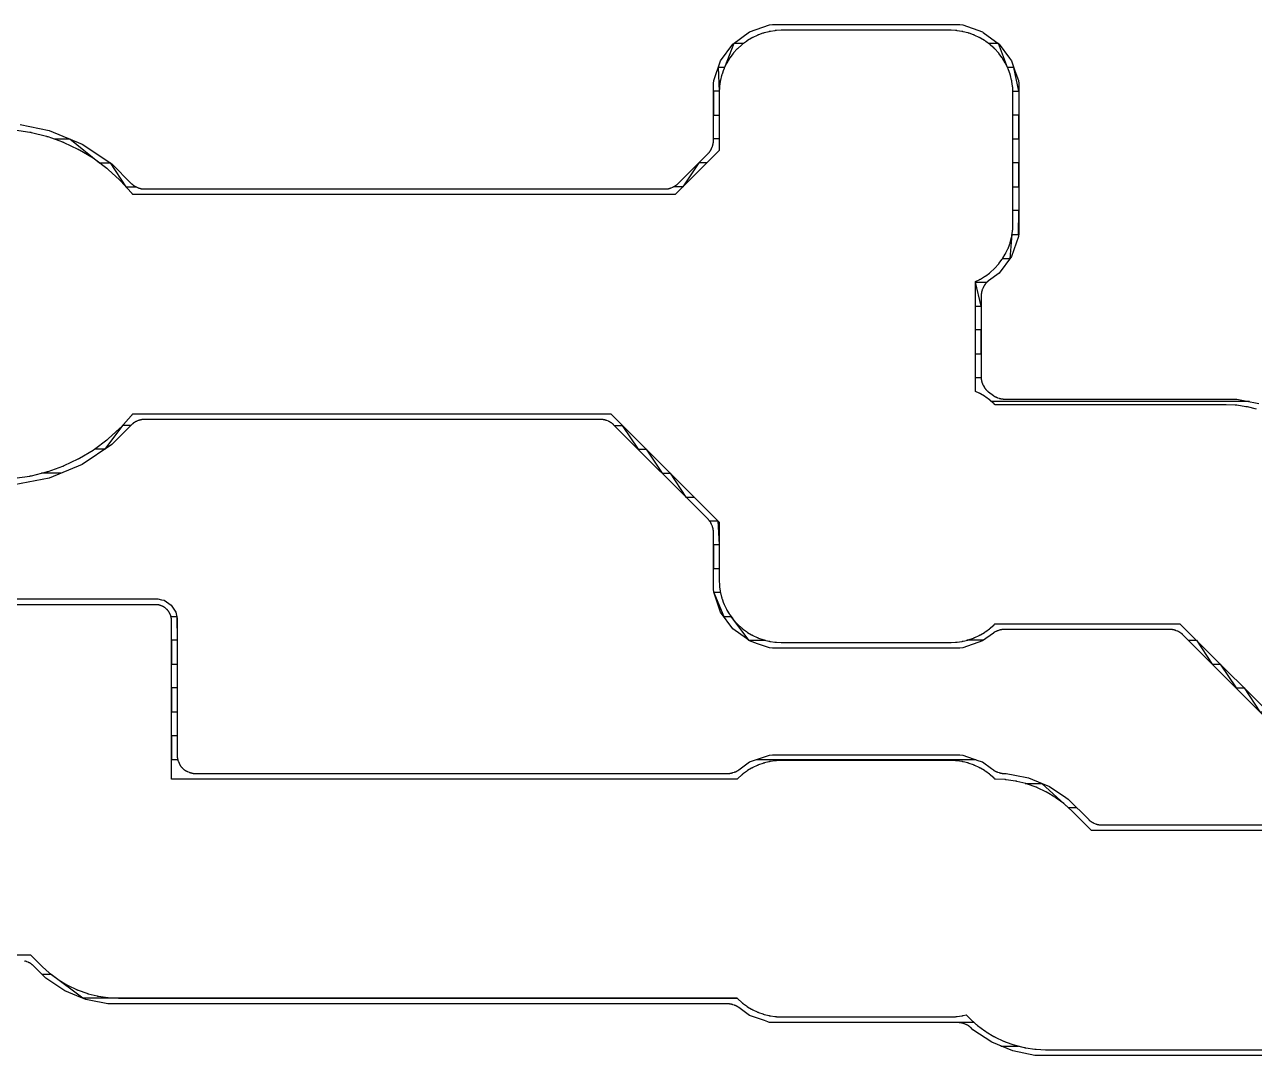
# Model space of a CAD drawing. Header units: metres. Extents: x 141.3 to 191.2, y -114.6 to -61.8.
# Drawn here: x 160.1 to 166.67, y -76.15 to -70.64 of the extents above; entities that cross this region are included whole.
import ezdxf

# ---------------------------------------------------------------- set-up
doc = ezdxf.new("R2010")
doc.units = ezdxf.units.M

msp = doc.modelspace()

# ---------------------------------------------------------------- linework, layer by layer
for points in [[(166.6777, -72.6968), (166.6301, -72.6849), (166.6281, -72.6844), (166.626, -72.684), (166.624, -72.6836), (166.6219, -72.6833), (166.5734, -72.6761), (166.5713, -72.6758), (166.5692, -72.6756), (166.5672, -72.6754), (166.5651, -72.6753), (166.516, -72.6729), (166.514, -72.6728), (166.5119, -72.6727), (165.2805, -72.6727), (165.2803, -72.6726), (165.2789, -72.6711), (165.2774, -72.6697), (165.2759, -72.6682), (165.2577, -72.6518), (165.2561, -72.6504), (165.2545, -72.649), (165.2529, -72.6477), (165.2512, -72.6465), (165.2315, -72.6319), (165.2298, -72.6306), (165.2281, -72.6295), (165.2264, -72.6283), (165.2246, -72.6272), (165.2035, -72.6146), (165.2017, -72.6136), (165.1999, -72.6126), (165.1981, -72.6116), (165.1962, -72.6107), (165.1773, -72.6017), (165.1773, -72.0143), (165.1962, -72.0053), (165.1981, -72.0044), (165.1999, -72.0034), (165.2017, -72.0024), (165.2035, -72.0014), (165.2246, -71.9888), (165.2264, -71.9877), (165.2281, -71.9865), (165.2298, -71.9854), (165.2315, -71.9841), (165.2512, -71.9695), (165.2529, -71.9683), (165.2545, -71.967), (165.2561, -71.9656), (165.2577, -71.9642), (165.2759, -71.9478), (165.2774, -71.9463), (165.2789, -71.9449), (165.2803, -71.9434), (165.2818, -71.9419), (165.2982, -71.9237), (165.2996, -71.9221), (165.301, -71.9205), (165.3023, -71.9189), (165.3035, -71.9172), (165.3181, -71.8975), (165.3194, -71.8958), (165.3205, -71.8941), (165.3217, -71.8924), (165.3228, -71.8906), (165.3354, -71.8695), (165.3364, -71.8677), (165.3374, -71.8659), (165.3384, -71.8641), (165.3393, -71.8622), (165.3498, -71.84), (165.3507, -71.8381), (165.3515, -71.8362), (165.3523, -71.8343), (165.353, -71.8323), (165.3613, -71.8092), (165.3613, -71.8092), (165.3613, -71.809), (165.362, -71.8071), (165.3626, -71.8052), (165.3632, -71.8032), (165.3637, -71.8012), (165.3696, -71.7774), (165.3701, -71.7754), (165.3706, -71.7734), (165.3709, -71.7713), (165.3713, -71.7692), (165.3749, -71.745), (165.3752, -71.7429), (165.3754, -71.7408), (165.3756, -71.7388), (165.3757, -71.7367), (165.3769, -71.7122), (165.377, -71.7101), (165.377, -71.708), (165.377, -71.008), (165.377, -71.0059), (165.3769, -71.0038), (165.3757, -70.9793), (165.3756, -70.9772), (165.3754, -70.9752), (165.3752, -70.9731), (165.3749, -70.971), (165.3713, -70.9468), (165.3709, -70.9447), (165.3706, -70.9426), (165.3701, -70.9406), (165.3696, -70.9386), (165.3637, -70.9148), (165.3632, -70.9128), (165.3626, -70.9108), (165.3619, -70.9088), (165.3613, -70.9068), (165.353, -70.8837), (165.3523, -70.8817), (165.3515, -70.8798), (165.3507, -70.8779), (165.3498, -70.876), (165.3393, -70.8538), (165.3384, -70.8519), (165.3374, -70.8501), (165.3364, -70.8483), (165.3354, -70.8465), (165.3228, -70.8254), (165.3217, -70.8236), (165.3205, -70.8219), (165.3194, -70.8202), (165.3181, -70.8185), (165.3035, -70.7988), (165.3023, -70.7971), (165.301, -70.7955), (165.2996, -70.7939), (165.2982, -70.7923), (165.2818, -70.7741), (165.2803, -70.7726), (165.2789, -70.7711), (165.2774, -70.7697), (165.2759, -70.7682), (165.2577, -70.7518), (165.2561, -70.7504), (165.2545, -70.749), (165.2529, -70.7477), (165.2512, -70.7465), (165.2315, -70.7319), (165.2298, -70.7306), (165.2281, -70.7295), (165.2264, -70.7283), (165.2246, -70.7272), (165.2035, -70.7146), (165.2017, -70.7136), (165.1999, -70.7126), (165.1981, -70.7116), (165.1962, -70.7107), (165.174, -70.7002), (165.1721, -70.6993), (165.1702, -70.6985), (165.1683, -70.6977), (165.1663, -70.697), (165.1432, -70.6887), (165.1432, -70.6887), (165.1414, -70.6881), (165.1393, -70.6875), (165.1373, -70.6869), (165.1352, -70.6863), (165.1114, -70.6804), (165.1094, -70.6799), (165.1074, -70.6794), (165.1053, -70.6791), (165.1032, -70.6787), (165.079, -70.6751), (165.0769, -70.6748), (165.0748, -70.6746), (165.0728, -70.6744), (165.0707, -70.6743), (165.0462, -70.6731), (165.0441, -70.673), (165.042, -70.673), (164.142, -70.673), (164.1399, -70.673), (164.1378, -70.6731), (164.1133, -70.6743), (164.1112, -70.6744), (164.1092, -70.6746), (164.1071, -70.6748), (164.105, -70.6751), (164.0808, -70.6787), (164.0787, -70.6791), (164.0766, -70.6794), (164.0746, -70.6799), (164.0726, -70.6804), (164.0488, -70.6863), (164.0468, -70.6868), (164.0448, -70.6874), (164.0428, -70.6881), (164.0408, -70.6887), (164.0177, -70.697), (164.0157, -70.6977), (164.0138, -70.6985), (164.0119, -70.6993), (164.01, -70.7002), (163.9878, -70.7107), (163.9859, -70.7116), (163.9841, -70.7126), (163.9823, -70.7136), (163.9805, -70.7146), (163.9594, -70.7272), (163.9576, -70.7283), (163.9559, -70.7295), (163.9542, -70.7306), (163.9525, -70.7319), (163.9328, -70.7465), (163.9311, -70.7477), (163.9295, -70.749), (163.9279, -70.7504), (163.9263, -70.7518), (163.9081, -70.7682), (163.9066, -70.7697), (163.9051, -70.7711), (163.9037, -70.7726), (163.9022, -70.7741), (163.8858, -70.7923), (163.8844, -70.7939), (163.883, -70.7955), (163.8817, -70.7971), (163.8805, -70.7988), (163.8659, -70.8185), (163.8646, -70.8202), (163.8635, -70.8219), (163.8623, -70.8236), (163.8612, -70.8254), (163.8486, -70.8465), (163.8476, -70.8483), (163.8466, -70.8501), (163.8456, -70.8519), (163.8447, -70.8538), (163.8342, -70.876), (163.8333, -70.8779), (163.8325, -70.8798), (163.8317, -70.8817), (163.831, -70.8837), (163.8227, -70.9068), (163.8227, -70.9068), (163.8227, -70.907), (163.822, -70.9089), (163.8214, -70.9108), (163.8208, -70.9128), (163.8203, -70.9148), (163.8144, -70.9386), (163.8139, -70.9406), (163.8134, -70.9426), (163.8131, -70.9447), (163.8127, -70.9468), (163.8091, -70.971), (163.8088, -70.9731), (163.8086, -70.9752), (163.8084, -70.9772), (163.8083, -70.9793), (163.8071, -71.0038), (163.807, -71.0059), (163.807, -71.008), (163.807, -71.3153), (163.5716, -71.5507), (160.6748, -71.5507), (160.6713, -71.5461), (160.6701, -71.5445), (160.6688, -71.5428), (160.6674, -71.5412), (160.666, -71.5397), (160.61, -71.4779), (160.6086, -71.4763), (160.6071, -71.4749), (160.6057, -71.4734), (160.6041, -71.472), (160.5423, -71.416), (160.5408, -71.4146), (160.5392, -71.4132), (160.5375, -71.4119), (160.5359, -71.4107), (160.4689, -71.361), (160.4672, -71.3598), (160.4655, -71.3586), (160.4637, -71.3574), (160.4619, -71.3563), (160.3904, -71.3135), (160.3886, -71.3124), (160.3868, -71.3114), (160.3849, -71.3104), (160.383, -71.3095), (160.3076, -71.2739), (160.3057, -71.273), (160.3038, -71.2722), (160.3019, -71.2714), (160.2999, -71.2707), (160.2214, -71.2426), (160.2214, -71.2426), (160.2196, -71.2419), (160.2175, -71.2413), (160.2155, -71.2407), (160.2134, -71.2401), (160.1325, -71.2199), (160.1305, -71.2194), (160.1284, -71.219), (160.1264, -71.2186), (160.1243, -71.2183), (160.0418, -71.206)], [(160.073, -71.1769), (160.2276, -71.2076), (160.4033, -71.2804), (160.5615, -71.386), (160.6677, -71.4922), (160.6692, -71.4937), (160.6707, -71.4951), (160.6722, -71.4965), (160.6738, -71.4978), (160.6755, -71.4991), (160.6771, -71.5004), (160.6788, -71.5016), (160.6805, -71.5028), (160.6823, -71.5039), (160.6841, -71.505), (160.6859, -71.5061), (160.6877, -71.5071), (160.6895, -71.5081), (160.6914, -71.509), (160.6933, -71.5098), (160.6952, -71.5107), (160.7034, -71.514), (160.7053, -71.5148), (160.7073, -71.5155), (160.7092, -71.5162), (160.7112, -71.5168), (160.7132, -71.5174), (160.7152, -71.518), (160.7173, -71.5184), (160.7193, -71.5189), (160.7214, -71.5192), (160.7234, -71.5196), (160.7255, -71.5199), (160.7276, -71.5201), (160.7296, -71.5203), (160.7317, -71.5204), (160.7338, -71.5205), (160.7359, -71.5205), (163.5191, -71.5205), (163.5212, -71.5205), (163.5232, -71.5204), (163.5253, -71.5203), (163.5274, -71.5201), (163.5295, -71.5199), (163.5315, -71.5196), (163.5336, -71.5192), (163.5357, -71.5189), (163.5377, -71.5184), (163.5397, -71.518), (163.5417, -71.5174), (163.5438, -71.5168), (163.5457, -71.5162), (163.5477, -71.5155), (163.5497, -71.5148), (163.5516, -71.514), (163.5597, -71.5107), (163.5617, -71.5098), (163.5636, -71.509), (163.5654, -71.5081), (163.5673, -71.5071), (163.5691, -71.5061), (163.5709, -71.505), (163.5727, -71.5039), (163.5744, -71.5028), (163.5762, -71.5016), (163.5778, -71.5004), (163.5795, -71.4991), (163.5811, -71.4978), (163.5827, -71.4965), (163.5843, -71.4951), (163.5858, -71.4937), (163.5873, -71.4922), (163.7482, -71.3313), (163.7497, -71.3298), (163.7511, -71.3283), (163.7525, -71.3267), (163.7538, -71.3251), (163.7551, -71.3235), (163.7564, -71.3218), (163.7576, -71.3202), (163.7588, -71.3184), (163.7599, -71.3167), (163.761, -71.3149), (163.7621, -71.3131), (163.7631, -71.3113), (163.7641, -71.3094), (163.765, -71.3076), (163.7658, -71.3057), (163.7667, -71.3037), (163.77, -71.2956), (163.7708, -71.2937), (163.7715, -71.2917), (163.7722, -71.2897), (163.7728, -71.2878), (163.7734, -71.2857), (163.774, -71.2837), (163.7744, -71.2817), (163.7749, -71.2797), (163.7752, -71.2776), (163.7756, -71.2755), (163.7759, -71.2735), (163.7761, -71.2714), (163.7763, -71.2693), (163.7764, -71.2672), (163.7765, -71.2652), (163.7765, -71.2631), (163.7765, -70.9577), (163.778, -70.9416), (163.8152, -70.8353), (163.8806, -70.7466), (163.9693, -70.6812), (164.0756, -70.644), (164.0917, -70.6425), (165.0923, -70.6425), (165.1084, -70.644), (165.2147, -70.6812), (165.2182, -70.6838), (165.3034, -70.7466), (165.3583, -70.821), (165.3688, -70.8353), (165.3877, -70.8894), (165.406, -70.9416), (165.4075, -70.9577), (165.4075, -71.7583), (165.406, -71.7744), (165.3688, -71.8807), (165.3034, -71.9694), (165.2467, -72.0112), (165.2467, -72.0112), (165.2451, -72.0124), (165.2434, -72.0138), (165.2417, -72.0152), (165.2404, -72.0163), (165.2389, -72.0177), (165.2373, -72.0191), (165.2358, -72.0205), (165.2344, -72.022), (165.2329, -72.0236), (165.2316, -72.0251), (165.2302, -72.0267), (165.2289, -72.0284), (165.2276, -72.03), (165.2264, -72.0317), (165.2252, -72.0334), (165.2241, -72.0352), (165.223, -72.037), (165.2219, -72.0388), (165.2209, -72.0406), (165.22, -72.0425), (165.219, -72.0444), (165.2182, -72.0463), (165.2173, -72.0482), (165.214, -72.0563), (165.2132, -72.0582), (165.2125, -72.0602), (165.2118, -72.0622), (165.2112, -72.0642), (165.2106, -72.0662), (165.21, -72.0682), (165.2096, -72.0702), (165.2091, -72.0723), (165.2088, -72.0743), (165.2084, -72.0764), (165.2081, -72.0784), (165.2079, -72.0805), (165.2077, -72.0826), (165.2076, -72.0847), (165.2075, -72.0867), (165.2075, -72.0888), (165.2075, -72.5272), (165.2075, -72.5293), (165.2076, -72.5314), (165.2077, -72.5335), (165.2079, -72.5352), (165.208, -72.5373), (165.2083, -72.5394), (165.2086, -72.5414), (165.2089, -72.5435), (165.2093, -72.5456), (165.2097, -72.5476), (165.2102, -72.5497), (165.2107, -72.5517), (165.2113, -72.5537), (165.212, -72.5557), (165.2126, -72.5577), (165.2134, -72.5596), (165.2142, -72.5616), (165.215, -72.5635), (165.2159, -72.5654), (165.2168, -72.5673), (165.2178, -72.5691), (165.2188, -72.5709), (165.2198, -72.5727), (165.2244, -72.5803), (165.2255, -72.5821), (165.2266, -72.5838), (165.2278, -72.5855), (165.229, -72.5872), (165.2303, -72.5889), (165.2316, -72.5905), (165.2329, -72.5921), (165.2343, -72.5936), (165.2357, -72.5952), (165.2372, -72.5967), (165.2387, -72.5981), (165.2402, -72.5995), (165.2418, -72.6009), (165.2434, -72.6022), (165.245, -72.6035), (165.2467, -72.6048), (165.2722, -72.6236), (165.2739, -72.6249), (165.2756, -72.626), (165.2774, -72.6272), (165.2791, -72.6282), (165.2809, -72.6293), (165.2828, -72.6303), (165.2846, -72.6312), (165.2865, -72.6322), (165.2884, -72.633), (165.2903, -72.6338), (165.2922, -72.6346), (165.2942, -72.6353), (165.2961, -72.636), (165.303, -72.6382), (165.3049, -72.6389), (165.3069, -72.6394), (165.3089, -72.64), (165.311, -72.6404), (165.313, -72.6409), (165.315, -72.6413), (165.3171, -72.6416), (165.3192, -72.6419), (165.3212, -72.6421), (165.3233, -72.6423), (165.3254, -72.6424), (165.3274, -72.6425), (165.3295, -72.6425), (166.5725, -72.6425), (166.6181, -72.6516), (166.6914, -72.6662)], [(163.9368, -70.7435), (163.8849, -70.7435), (163.8365, -70.871), (163.8027, -70.871), (163.8074, -70.9985), (163.7765, -70.9985), (163.7765, -71.126), (163.807, -71.126), (163.807, -71.2535), (163.7765, -71.2535)], [(165.3766, -70.9985), (165.4075, -70.9985), (165.3813, -70.871), (165.3475, -70.871), (165.2991, -70.7435), (165.2472, -70.7435)], [(165.3225, -71.891), (165.3612, -71.891), (165.3721, -71.7635), (165.407, -71.7635), (165.4075, -71.636), (165.377, -71.636), (165.377, -71.5085), (165.4075, -71.5085), (165.4075, -71.381), (165.377, -71.381), (165.377, -71.2535), (165.4075, -71.2535), (165.4075, -71.126), (165.377, -71.126)], [(160.2519, -71.2535), (160.3384, -71.2535), (160.4959, -71.381), (160.5539, -71.381), (160.6378, -71.5085), (160.6905, -71.5085)], [(163.7413, -71.381), (163.6986, -71.381), (163.6138, -71.5085), (163.5645, -71.5085)], [(165.2075, -72.5285), (165.1773, -72.5285), (165.1773, -72.401), (165.2075, -72.401), (165.2075, -72.2735), (165.1773, -72.2735), (165.1773, -72.146), (165.2075, -72.146), (165.1773, -72.0185), (165.2379, -72.0185)], [(166.6404, -72.656), (165.2624, -72.656)], [(160.0418, -73.066), (160.1243, -73.0537), (160.1264, -73.0534), (160.1284, -73.053), (160.1305, -73.0526), (160.1325, -73.0521), (160.2134, -73.0319), (160.2154, -73.0313), (160.2174, -73.0307), (160.2194, -73.0301), (160.2214, -73.0294), (160.2999, -73.0013), (160.3019, -73.0006), (160.3038, -72.9998), (160.3057, -72.999), (160.3076, -72.9981), (160.383, -72.9625), (160.3849, -72.9616), (160.3868, -72.9606), (160.3886, -72.9596), (160.3904, -72.9585), (160.4619, -72.9157), (160.4637, -72.9146), (160.4655, -72.9134), (160.4672, -72.9122), (160.4689, -72.911), (160.5359, -72.8613), (160.5375, -72.8601), (160.5392, -72.8588), (160.5408, -72.8574), (160.5423, -72.856), (160.6041, -72.8), (160.6057, -72.7986), (160.6071, -72.7971), (160.6086, -72.7957), (160.61, -72.7941), (160.666, -72.7323), (160.6674, -72.7308), (160.6688, -72.7292), (160.6701, -72.7275), (160.6713, -72.7259), (160.6748, -72.7213), (163.2276, -72.7213), (163.807, -73.3007), (163.807, -73.608), (163.807, -73.6101), (163.8071, -73.6122), (163.8083, -73.6367), (163.8084, -73.6388), (163.8086, -73.6408), (163.8088, -73.6429), (163.8091, -73.645), (163.8127, -73.6692), (163.8131, -73.6713), (163.8134, -73.6734), (163.8139, -73.6754), (163.8144, -73.6774), (163.8203, -73.7012), (163.8208, -73.7032), (163.8214, -73.7052), (163.8221, -73.7072), (163.8227, -73.7092), (163.831, -73.7323), (163.8317, -73.7343), (163.8325, -73.7362), (163.8333, -73.7381), (163.8342, -73.74), (163.8447, -73.7622), (163.8456, -73.7641), (163.8466, -73.7659), (163.8476, -73.7677), (163.8486, -73.7695), (163.8612, -73.7906), (163.8623, -73.7924), (163.8635, -73.7941), (163.8646, -73.7958), (163.8659, -73.7975), (163.8805, -73.8172), (163.8817, -73.8189), (163.883, -73.8205), (163.8844, -73.8221), (163.8858, -73.8237), (163.9022, -73.8419), (163.9037, -73.8434), (163.9051, -73.8449), (163.9066, -73.8463), (163.9081, -73.8478), (163.9263, -73.8642), (163.9279, -73.8656), (163.9295, -73.867), (163.9311, -73.8683), (163.9328, -73.8695), (163.9525, -73.8841), (163.9542, -73.8854), (163.9559, -73.8865), (163.9576, -73.8877), (163.9594, -73.8888), (163.9805, -73.9014), (163.9823, -73.9024), (163.9841, -73.9034), (163.9859, -73.9044), (163.9878, -73.9053), (164.01, -73.9158), (164.0119, -73.9167), (164.0138, -73.9175), (164.0157, -73.9183), (164.0177, -73.919), (164.0408, -73.9273), (164.0408, -73.9273), (164.041, -73.9273), (164.0429, -73.928), (164.0448, -73.9286), (164.0468, -73.9292), (164.0488, -73.9297), (164.0726, -73.9356), (164.0746, -73.9361), (164.0766, -73.9366), (164.0787, -73.9369), (164.0808, -73.9373), (164.105, -73.9409), (164.1071, -73.9412), (164.1092, -73.9414), (164.1112, -73.9416), (164.1133, -73.9417), (164.1378, -73.9429), (164.1399, -73.943), (164.142, -73.943), (165.042, -73.943), (165.0441, -73.943), (165.0462, -73.9429), (165.0707, -73.9417), (165.0728, -73.9416), (165.0748, -73.9414), (165.0769, -73.9412), (165.079, -73.9409), (165.1032, -73.9373), (165.1053, -73.9369), (165.1074, -73.9366), (165.1094, -73.9361), (165.1114, -73.9356), (165.1352, -73.9297), (165.1372, -73.9292), (165.1392, -73.9286), (165.1412, -73.9279), (165.1432, -73.9273), (165.1663, -73.919), (165.1683, -73.9183), (165.1702, -73.9175), (165.1721, -73.9167), (165.174, -73.9158), (165.1962, -73.9053), (165.1981, -73.9044), (165.1999, -73.9034), (165.2017, -73.9024), (165.2035, -73.9014), (165.2246, -73.8888), (165.2264, -73.8877), (165.2281, -73.8865), (165.2298, -73.8854), (165.2315, -73.8841), (165.2512, -73.8695), (165.2529, -73.8683), (165.2545, -73.867), (165.2561, -73.8656), (165.2577, -73.8642), (165.2759, -73.8478), (165.2774, -73.8463), (165.2789, -73.8449), (165.2803, -73.8434), (165.2805, -73.8433), (166.2694, -73.8433), (166.8631, -74.4369)], [(166.7929, -74.4095), (166.2852, -73.9018), (166.2837, -73.9003), (166.2822, -73.8989), (166.2806, -73.8975), (166.279, -73.8962), (166.2774, -73.8949), (166.2757, -73.8936), (166.274, -73.8924), (166.2723, -73.8912), (166.2706, -73.8901), (166.2688, -73.889), (166.267, -73.8879), (166.2651, -73.8869), (166.2633, -73.8859), (166.2614, -73.885), (166.2595, -73.8842), (166.2576, -73.8833), (166.2495, -73.88), (166.2475, -73.8792), (166.2456, -73.8785), (166.2436, -73.8778), (166.2416, -73.8772), (166.2396, -73.8766), (166.2376, -73.876), (166.2356, -73.8756), (166.2335, -73.8751), (166.2315, -73.8748), (166.2294, -73.8744), (166.2273, -73.8741), (166.2253, -73.8739), (166.2232, -73.8737), (166.2211, -73.8736), (166.219, -73.8735), (166.2169, -73.8735), (165.3295, -73.8735), (165.3274, -73.8735), (165.3254, -73.8736), (165.3233, -73.8737), (165.3212, -73.8739), (165.3192, -73.8741), (165.3171, -73.8744), (165.315, -73.8747), (165.313, -73.8751), (165.311, -73.8755), (165.309, -73.876), (165.3069, -73.8766), (165.3049, -73.8771), (165.303, -73.8778), (165.2961, -73.88), (165.2942, -73.8807), (165.2922, -73.8814), (165.2903, -73.8822), (165.2884, -73.883), (165.2865, -73.8838), (165.2846, -73.8848), (165.2828, -73.8857), (165.2809, -73.8867), (165.2791, -73.8878), (165.2774, -73.8888), (165.2756, -73.89), (165.2739, -73.8911), (165.2722, -73.8924), (165.2147, -73.9348), (165.1084, -73.972), (165.0923, -73.9735), (164.0917, -73.9735), (164.0756, -73.972), (164.0122, -73.9498), (163.9693, -73.9348), (163.9526, -73.9225), (163.8806, -73.8694), (163.8152, -73.7807), (163.778, -73.6744), (163.7765, -73.6583), (163.7765, -73.3529), (163.7765, -73.3508), (163.7764, -73.3488), (163.7763, -73.3467), (163.7761, -73.3446), (163.7759, -73.3425), (163.7756, -73.3405), (163.7752, -73.3384), (163.7749, -73.3363), (163.7744, -73.3343), (163.774, -73.3323), (163.7734, -73.3303), (163.7728, -73.3282), (163.7722, -73.3263), (163.7715, -73.3243), (163.7708, -73.3223), (163.77, -73.3204), (163.7667, -73.3123), (163.7658, -73.3103), (163.765, -73.3084), (163.7641, -73.3066), (163.7631, -73.3047), (163.7621, -73.3029), (163.761, -73.3011), (163.7599, -73.2993), (163.7588, -73.2976), (163.7576, -73.2958), (163.7564, -73.2942), (163.7551, -73.2925), (163.7538, -73.2909), (163.7525, -73.2893), (163.7511, -73.2877), (163.7497, -73.2862), (163.7482, -73.2847), (163.2433, -72.7798), (163.2418, -72.7783), (163.2403, -72.7769), (163.2387, -72.7755), (163.2371, -72.7742), (163.2355, -72.7729), (163.2338, -72.7716), (163.2322, -72.7704), (163.2304, -72.7692), (163.2287, -72.7681), (163.2269, -72.767), (163.2251, -72.7659), (163.2233, -72.7649), (163.2214, -72.7639), (163.2196, -72.763), (163.2177, -72.7622), (163.2157, -72.7613), (163.2076, -72.758), (163.2057, -72.7572), (163.2037, -72.7565), (163.2017, -72.7558), (163.1998, -72.7552), (163.1977, -72.7546), (163.1957, -72.754), (163.1937, -72.7536), (163.1917, -72.7531), (163.1896, -72.7528), (163.1875, -72.7524), (163.1855, -72.7521), (163.1834, -72.7519), (163.1813, -72.7517), (163.1792, -72.7516), (163.1772, -72.7515), (163.1751, -72.7515), (160.7359, -72.7515), (160.7338, -72.7515), (160.7317, -72.7516), (160.7296, -72.7517), (160.7276, -72.7519), (160.7255, -72.7521), (160.7234, -72.7524), (160.7214, -72.7528), (160.7193, -72.7531), (160.7173, -72.7536), (160.7152, -72.754), (160.7132, -72.7546), (160.7112, -72.7552), (160.7092, -72.7558), (160.7073, -72.7565), (160.7053, -72.7572), (160.7034, -72.758), (160.6952, -72.7613), (160.6933, -72.7622), (160.6914, -72.763), (160.6895, -72.7639), (160.6877, -72.7649), (160.6859, -72.7659), (160.6841, -72.767), (160.6823, -72.7681), (160.6805, -72.7692), (160.6788, -72.7704), (160.6771, -72.7716), (160.6755, -72.7729), (160.6738, -72.7742), (160.6722, -72.7755), (160.6707, -72.7769), (160.6692, -72.7783), (160.6677, -72.7798), (160.5615, -72.886), (160.4033, -72.9916), (160.2276, -73.0644), (160.0411, -73.1015)], [(160.6639, -72.7835), (160.6196, -72.7835), (160.524, -72.911), (160.4689, -72.911)], [(163.2471, -72.7835), (163.2898, -72.7835), (163.3746, -72.911), (163.4173, -72.911), (163.5021, -73.0385), (163.5448, -73.0385), (163.6296, -73.166), (163.6723, -73.166)], [(160.2901, -73.0385), (160.1869, -73.0385)], [(163.7559, -73.2935), (163.7998, -73.2935), (163.807, -73.421), (163.7765, -73.421), (163.7765, -73.5485), (163.807, -73.5485)], [(159.0846, -73.7105), (160.8074, -73.7105), (160.8282, -73.7146), (160.8411, -73.7172), (160.8793, -73.7427), (160.9048, -73.7809), (160.9115, -73.8146), (160.9115, -74.546), (160.9115, -74.5481), (160.9116, -74.5502), (160.9117, -74.5523), (160.9119, -74.5543), (160.9121, -74.5564), (160.9124, -74.5585), (160.9128, -74.5605), (160.9131, -74.5626), (160.9136, -74.5646), (160.914, -74.5667), (160.9146, -74.5687), (160.9152, -74.5707), (160.9158, -74.5727), (160.9165, -74.5746), (160.9172, -74.5766), (160.918, -74.5785), (160.9213, -74.5867), (160.9222, -74.5886), (160.923, -74.5905), (160.9239, -74.5923), (160.9249, -74.5942), (160.9259, -74.596), (160.927, -74.5978), (160.9281, -74.5996), (160.9292, -74.6014), (160.9304, -74.6031), (160.9316, -74.6048), (160.9329, -74.6064), (160.9342, -74.6081), (160.9355, -74.6097), (160.9369, -74.6112), (160.9383, -74.6127), (160.9398, -74.6142), (160.9413, -74.6157), (160.9428, -74.6171), (160.9443, -74.6185), (160.9459, -74.6198), (160.9476, -74.6211), (160.9492, -74.6224), (160.9509, -74.6236), (160.9526, -74.6248), (160.9544, -74.6259), (160.9562, -74.627), (160.958, -74.6281), (160.9598, -74.6291), (160.9617, -74.6301), (160.9635, -74.631), (160.9654, -74.6318), (160.9673, -74.6327), (160.9755, -74.636), (160.9774, -74.6368), (160.9794, -74.6375), (160.9813, -74.6382), (160.9833, -74.6388), (160.9853, -74.6394), (160.9873, -74.64), (160.9894, -74.6404), (160.9914, -74.6409), (160.9935, -74.6412), (160.9955, -74.6416), (160.9976, -74.6419), (160.9997, -74.6421), (161.0017, -74.6423), (161.0038, -74.6424), (161.0059, -74.6425), (161.008, -74.6425), (163.8545, -74.6425), (163.8566, -74.6425), (163.8586, -74.6424), (163.8607, -74.6423), (163.8628, -74.6421), (163.8648, -74.6419), (163.8669, -74.6416), (163.869, -74.6413), (163.871, -74.6409), (163.873, -74.6404), (163.8751, -74.64), (163.8771, -74.6394), (163.8791, -74.6389), (163.881, -74.6382), (163.8879, -74.636), (163.8898, -74.6353), (163.8918, -74.6346), (163.8937, -74.6338), (163.8956, -74.633), (163.8975, -74.6322), (163.8994, -74.6312), (163.9012, -74.6303), (163.9031, -74.6293), (163.9049, -74.6282), (163.9066, -74.6272), (163.9084, -74.626), (163.9101, -74.6249), (163.9118, -74.6236), (163.9693, -74.5812), (164.0756, -74.544), (164.0917, -74.5425), (165.0923, -74.5425), (165.1084, -74.544), (165.1948, -74.5742), (165.2147, -74.5812), (165.2624, -74.6164), (165.2722, -74.6236), (165.2739, -74.6249), (165.2756, -74.626), (165.2774, -74.6272), (165.2791, -74.6282), (165.2809, -74.6293), (165.2828, -74.6303), (165.2846, -74.6312), (165.2865, -74.6322), (165.2884, -74.633), (165.2903, -74.6338), (165.2922, -74.6346), (165.2942, -74.6353), (165.2961, -74.636), (165.303, -74.6382), (165.3049, -74.6389), (165.3069, -74.6394), (165.3089, -74.64), (165.311, -74.6404), (165.313, -74.6409), (165.315, -74.6413), (165.3171, -74.6416), (165.3192, -74.6419), (165.3212, -74.6421), (165.3233, -74.6423), (165.3254, -74.6424), (165.3274, -74.6425), (165.3295, -74.6425), (165.3406, -74.6425), (165.3862, -74.6516), (165.4595, -74.6662), (165.5323, -74.6963), (165.5716, -74.7126), (165.6592, -74.7711), (165.6724, -74.7799), (165.7817, -74.8892), (165.7832, -74.8907), (165.7847, -74.8921), (165.7863, -74.8935), (165.7879, -74.8948), (165.7895, -74.8961), (165.7912, -74.8974), (165.7928, -74.8986), (165.7946, -74.8998), (165.7963, -74.9009), (165.7981, -74.902), (165.7999, -74.9031), (165.8017, -74.9041), (165.8036, -74.9051), (165.8054, -74.906), (165.8073, -74.9068), (165.8093, -74.9077), (165.8174, -74.911), (165.8193, -74.9118), (165.8213, -74.9125), (165.8233, -74.9132), (165.8252, -74.9138), (165.8273, -74.9144), (165.8293, -74.915), (165.8313, -74.9154), (165.8333, -74.9159), (165.8354, -74.9162), (165.8375, -74.9166), (165.8395, -74.9169), (165.8416, -74.9171), (165.8437, -74.9173), (165.8458, -74.9174), (165.8478, -74.9175), (165.8499, -74.9175), (167.0679, -74.9175)], [(163.814, -73.676), (163.7786, -73.676), (163.832, -73.8035), (163.8703, -73.8035), (163.9641, -73.931), (164.054, -73.931)], [(167.4642, -74.9477), (165.7974, -74.9477), (165.6938, -74.8442), (165.6923, -74.8427), (165.6908, -74.8413), (165.6544, -74.8083), (165.6529, -74.8069), (165.6513, -74.8056), (165.6496, -74.8043), (165.648, -74.803), (165.6086, -74.7738), (165.6069, -74.7726), (165.6051, -74.7714), (165.6034, -74.7702), (165.6016, -74.7692), (165.5595, -74.7439), (165.5577, -74.7429), (165.5559, -74.7419), (165.554, -74.7409), (165.5522, -74.74), (165.5078, -74.719), (165.5059, -74.7181), (165.504, -74.7173), (165.502, -74.7165), (165.5001, -74.7158), (165.4538, -74.6993), (165.4538, -74.6993), (165.452, -74.6986), (165.45, -74.698), (165.4479, -74.6974), (165.4459, -74.6968), (165.3982, -74.6849), (165.3962, -74.6844), (165.3942, -74.684), (165.3921, -74.6836), (165.3901, -74.6833), (165.3415, -74.6761), (165.3394, -74.6758), (165.3374, -74.6756), (165.3353, -74.6754), (165.3332, -74.6753), (165.2842, -74.6729), (165.2821, -74.6728), (165.2805, -74.6728), (165.2803, -74.6726), (165.2789, -74.6711), (165.2774, -74.6697), (165.2759, -74.6682), (165.2577, -74.6518), (165.2561, -74.6504), (165.2545, -74.649), (165.2529, -74.6477), (165.2512, -74.6465), (165.2315, -74.6319), (165.2298, -74.6306), (165.2281, -74.6295), (165.2264, -74.6283), (165.2246, -74.6272), (165.2035, -74.6146), (165.2017, -74.6136), (165.1999, -74.6126), (165.1981, -74.6116), (165.1962, -74.6107), (165.174, -74.6002), (165.1721, -74.5993), (165.1702, -74.5985), (165.1683, -74.5977), (165.1663, -74.597), (165.1432, -74.5887), (165.1432, -74.5887), (165.1414, -74.5881), (165.1393, -74.5875), (165.1373, -74.5869), (165.1352, -74.5863), (165.1114, -74.5804), (165.1094, -74.5799), (165.1074, -74.5794), (165.1053, -74.5791), (165.1032, -74.5787), (165.079, -74.5751), (165.0769, -74.5748), (165.0748, -74.5746), (165.0728, -74.5744), (165.0707, -74.5743), (165.0462, -74.5731), (165.0441, -74.573), (165.042, -74.573), (164.142, -74.573), (164.1399, -74.573), (164.1378, -74.5731), (164.1133, -74.5743), (164.1112, -74.5744), (164.1092, -74.5746), (164.1071, -74.5748), (164.105, -74.5751), (164.0808, -74.5787), (164.0787, -74.5791), (164.0766, -74.5794), (164.0746, -74.5799), (164.0726, -74.5804), (164.0488, -74.5863), (164.0468, -74.5868), (164.0448, -74.5874), (164.0428, -74.5881), (164.0408, -74.5887), (164.0177, -74.597), (164.0157, -74.5977), (164.0138, -74.5985), (164.0119, -74.5993), (164.01, -74.6002), (163.9878, -74.6107), (163.9859, -74.6116), (163.9841, -74.6126), (163.9823, -74.6136), (163.9805, -74.6146), (163.9594, -74.6272), (163.9576, -74.6283), (163.9559, -74.6295), (163.9542, -74.6306), (163.9525, -74.6319), (163.9328, -74.6465), (163.9311, -74.6477), (163.9295, -74.649), (163.9279, -74.6504), (163.9263, -74.6518), (163.9081, -74.6682), (163.9066, -74.6697), (163.9051, -74.6711), (163.9037, -74.6726), (163.9035, -74.6727), (160.881, -74.6727), (160.881, -73.826), (160.881, -73.8239), (160.8809, -73.8218), (160.8808, -73.8197), (160.8806, -73.8177), (160.8804, -73.8156), (160.8801, -73.8135), (160.8797, -73.8115), (160.8794, -73.8094), (160.8789, -73.8074), (160.8785, -73.8053), (160.8779, -73.8033), (160.8773, -73.8013), (160.8767, -73.7993), (160.876, -73.7974), (160.8753, -73.7954), (160.8745, -73.7935), (160.8737, -73.7916), (160.8728, -73.7897), (160.8719, -73.7878), (160.871, -73.7859), (160.87, -73.7841), (160.8689, -73.7823), (160.8678, -73.7805), (160.8667, -73.7788), (160.8655, -73.7771), (160.8643, -73.7754), (160.863, -73.7737), (160.8617, -73.7721), (160.8604, -73.7705), (160.859, -73.7689), (160.8576, -73.7674), (160.8561, -73.7659), (160.8546, -73.7644), (160.8531, -73.763), (160.8515, -73.7616), (160.8499, -73.7603), (160.8483, -73.759), (160.8466, -73.7577), (160.8449, -73.7565), (160.8432, -73.7553), (160.8415, -73.7542), (160.8397, -73.7531), (160.8379, -73.752), (160.8361, -73.751), (160.8342, -73.7501), (160.8323, -73.7492), (160.8304, -73.7483), (160.8285, -73.7475), (160.8266, -73.7467), (160.8246, -73.746), (160.8227, -73.7453), (160.8207, -73.7447), (160.8187, -73.7441), (160.8167, -73.7435), (160.8146, -73.7431), (160.8126, -73.7426), (160.8105, -73.7423), (160.8085, -73.7419), (160.8064, -73.7416), (160.8043, -73.7414), (160.8023, -73.7412), (160.8002, -73.7411), (160.7981, -73.741), (160.796, -73.741), (159.096, -73.741)], [(160.878, -73.8035), (160.9093, -73.8035), (160.9115, -73.931), (160.881, -73.931), (160.881, -74.0585), (160.9115, -74.0585), (160.9115, -74.186), (160.881, -74.186), (160.881, -74.3135), (160.9115, -74.3135), (160.9115, -74.441), (160.881, -74.441), (160.881, -74.5685), (160.9145, -74.5685)], [(165.2199, -73.931), (165.13, -73.931)], [(166.3144, -73.931), (166.3572, -73.931), (166.4419, -74.0585), (166.4847, -74.0585), (166.5694, -74.186), (166.6122, -74.186), (166.6969, -74.3135), (166.7397, -74.3135), (166.8244, -74.441), (166.8672, -74.441), (166.9519, -74.5685), (166.9947, -74.5685), (167.0794, -74.696), (167.1222, -74.696)], [(164.0056, -74.5685), (165.1784, -74.5685)], [(165.4425, -74.696), (165.5316, -74.696), (165.6712, -74.8235), (165.7159, -74.8235)], [(159.096, -75.611), (160.1273, -75.611), (160.1882, -75.6718), (160.1897, -75.6733), (160.1912, -75.6747), (160.2276, -75.7077), (160.2291, -75.7091), (160.2307, -75.7104), (160.2324, -75.7117), (160.234, -75.713), (160.2734, -75.7422), (160.2751, -75.7434), (160.2769, -75.7446), (160.2786, -75.7458), (160.2804, -75.7468), (160.3225, -75.7721), (160.3243, -75.7731), (160.3261, -75.7741), (160.328, -75.7751), (160.3298, -75.776), (160.3742, -75.797), (160.3761, -75.7979), (160.378, -75.7987), (160.38, -75.7995), (160.3819, -75.8002), (160.4281, -75.8167), (160.4281, -75.8167), (160.43, -75.8174), (160.432, -75.818), (160.4341, -75.8186), (160.4361, -75.8192), (160.4838, -75.8311), (160.4858, -75.8316), (160.4878, -75.832), (160.4899, -75.8324), (160.4919, -75.8327), (160.5405, -75.8399), (160.5426, -75.8402), (160.5446, -75.8404), (160.5467, -75.8406), (160.5488, -75.8407), (160.5978, -75.8431), (160.5999, -75.8432), (160.602, -75.8433), (163.9035, -75.8433), (163.9037, -75.8434), (163.9051, -75.8449), (163.9066, -75.8463), (163.9081, -75.8478), (163.9263, -75.8642), (163.9279, -75.8656), (163.9295, -75.867), (163.9311, -75.8683), (163.9328, -75.8695), (163.9525, -75.8841), (163.9542, -75.8854), (163.9559, -75.8865), (163.9576, -75.8877), (163.9594, -75.8888), (163.9805, -75.9014), (163.9823, -75.9024), (163.9841, -75.9034), (163.9859, -75.9044), (163.9878, -75.9053), (164.01, -75.9158), (164.0119, -75.9167), (164.0138, -75.9175), (164.0157, -75.9183), (164.0177, -75.919), (164.0408, -75.9273), (164.0408, -75.9273), (164.041, -75.9273), (164.0429, -75.928), (164.0448, -75.9286), (164.0468, -75.9292), (164.0488, -75.9297), (164.0726, -75.9356), (164.0746, -75.9361), (164.0766, -75.9366), (164.0787, -75.9369), (164.0808, -75.9373), (164.105, -75.9409), (164.1071, -75.9412), (164.1092, -75.9414), (164.1112, -75.9416), (164.1133, -75.9417), (164.1378, -75.9429), (164.1399, -75.943), (164.142, -75.943), (165.042, -75.943), (165.0441, -75.943), (165.0462, -75.9429), (165.0707, -75.9417), (165.0728, -75.9416), (165.0748, -75.9414), (165.0769, -75.9412), (165.079, -75.9409), (165.1032, -75.9373), (165.1053, -75.9369), (165.1074, -75.9366), (165.1094, -75.9361), (165.1114, -75.9356), (165.1263, -75.9319), (165.1412, -75.9468), (165.1427, -75.9483), (165.1442, -75.9497), (165.1806, -75.9827), (165.1821, -75.9841), (165.1837, -75.9854), (165.1854, -75.9867), (165.187, -75.988), (165.2264, -76.0172), (165.2281, -76.0184), (165.2299, -76.0196), (165.2316, -76.0208), (165.2334, -76.0218), (165.2755, -76.0471), (165.2773, -76.0481), (165.2791, -76.0491), (165.281, -76.0501), (165.2828, -76.051), (165.3272, -76.072), (165.3291, -76.0729), (165.331, -76.0737), (165.333, -76.0745), (165.3349, -76.0752), (165.3811, -76.0917), (165.3811, -76.0917), (165.3813, -76.0918), (165.3832, -76.0925), (165.3852, -76.0931), (165.3872, -76.0936), (165.3891, -76.0942), (165.4368, -76.1061), (165.4388, -76.1066), (165.4408, -76.107), (165.4429, -76.1074), (165.4449, -76.1077), (165.4935, -76.1149), (165.4956, -76.1152), (165.4976, -76.1154), (165.4997, -76.1156), (165.5018, -76.1157), (165.5508, -76.1181), (165.5529, -76.1182), (165.555, -76.1183), (167.4642, -76.1183)], [(167.5248, -76.1485), (165.4944, -76.1485), (165.3755, -76.1248), (165.2635, -76.0784), (165.1626, -76.0111), (165.1533, -76.0018), (165.1518, -76.0003), (165.1503, -75.9989), (165.1487, -75.9975), (165.1471, -75.9962), (165.1455, -75.9949), (165.1438, -75.9936), (165.1422, -75.9924), (165.1404, -75.9912), (165.1387, -75.9901), (165.1369, -75.989), (165.1351, -75.9879), (165.1333, -75.9869), (165.1314, -75.9859), (165.1296, -75.985), (165.1277, -75.9842), (165.1257, -75.9833), (165.1176, -75.98), (165.1157, -75.9792), (165.1137, -75.9785), (165.1117, -75.9778), (165.1098, -75.9772), (165.1077, -75.9766), (165.1057, -75.976), (165.1037, -75.9756), (165.1017, -75.9751), (165.0996, -75.9748), (165.0976, -75.9744), (165.0955, -75.9741), (165.0934, -75.9739), (165.0913, -75.9737), (165.0892, -75.9736), (165.0872, -75.9735), (165.0851, -75.9735), (164.0917, -75.9735), (164.0756, -75.972), (164.0488, -75.9626), (163.9693, -75.9348), (163.9118, -75.8924), (163.9101, -75.8911), (163.9084, -75.89), (163.9066, -75.8888), (163.9049, -75.8878), (163.9031, -75.8867), (163.9012, -75.8857), (163.8994, -75.8848), (163.8975, -75.8838), (163.8956, -75.883), (163.8937, -75.8822), (163.8918, -75.8814), (163.8898, -75.8807), (163.8879, -75.88), (163.881, -75.8778), (163.8791, -75.8771), (163.8771, -75.8766), (163.8751, -75.876), (163.873, -75.8755), (163.871, -75.8751), (163.869, -75.8747), (163.8669, -75.8744), (163.8648, -75.8741), (163.8628, -75.8739), (163.8607, -75.8737), (163.8586, -75.8736), (163.8566, -75.8735), (163.8545, -75.8735), (160.5414, -75.8735), (160.4412, -75.8536), (160.4225, -75.8498), (160.376, -75.8306), (160.3105, -75.8034), (160.2308, -75.7502), (160.2096, -75.7361), (160.1433, -75.6698), (160.1418, -75.6683), (160.1403, -75.6669), (160.1387, -75.6655), (160.1371, -75.6642), (160.1355, -75.6629), (160.1338, -75.6616), (160.1322, -75.6604), (160.1304, -75.6592), (160.1287, -75.6581), (160.1269, -75.657), (160.1251, -75.6559), (160.1233, -75.6549), (160.1214, -75.6539), (160.1196, -75.653), (160.1177, -75.6522), (160.1157, -75.6513), (160.1076, -75.648), (160.1057, -75.6472), (160.1037, -75.6465), (160.1017, -75.6458), (160.0998, -75.6452), (160.0977, -75.6446), (160.0957, -75.644)], [(163.9038, -75.8435), (160.4071, -75.8435), (160.2381, -75.716), (160.1896, -75.716)], [(164.0728, -75.971), (165.1677, -75.971)], [(165.3119, -76.0985), (165.4064, -76.0985)]]:
    msp.add_lwpolyline(points)

doc.saveas('drawing.dxf')
